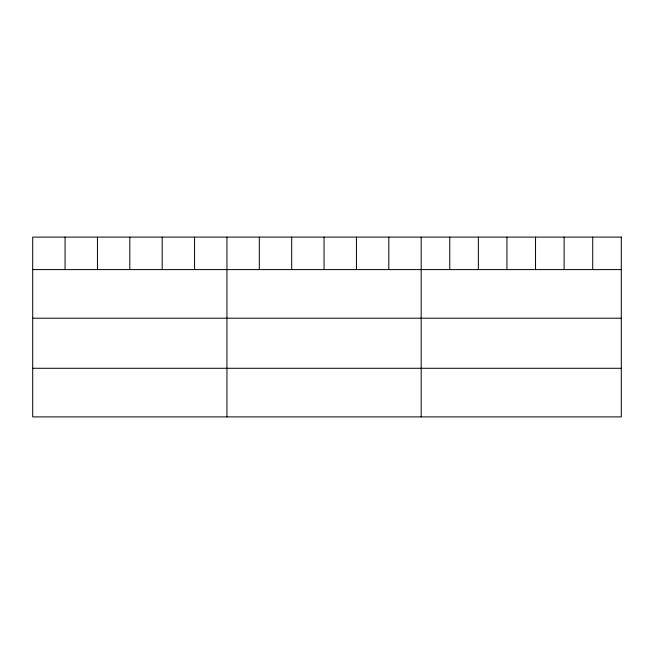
<?xml version="1.0" encoding="UTF-8"?>
<svg xmlns="http://www.w3.org/2000/svg" width="654" height="654" viewBox="0 0 654 654"><rect width="100%" height="100%" fill="white"/><g stroke="black" fill="none" stroke-linecap="round" stroke-linejoin="round"><path stroke-width="0.98" d="M32.7 269.595L621.3 269.595M32.7 318.204L621.3 318.204M32.7 368.284L621.3 368.284M592.712 237.108L592.712 269.595M564.124 237.108L564.124 269.595M535.536 237.108L535.536 269.595M506.94 237.108L506.94 269.595M478.352 237.108L478.352 269.595M449.764 237.108L449.764 269.595M421.176 237.108L421.176 416.892M388.803 237.108L388.803 269.595M356.43 237.108L356.43 269.595M324.057 237.108L324.057 269.595M291.684 237.108L291.684 269.595M259.311 237.108L259.311 269.595M226.938 237.108L226.938 416.892M194.565 237.108L194.565 269.595M162.192 237.108L162.192 269.595M129.819 237.108L129.819 269.595M97.446 237.108L97.446 269.595M65.073 237.108L65.073 269.595M621.3 237.108L32.7 237.108L32.7 416.892L621.3 416.892L621.3 237.108"/></g></svg>
